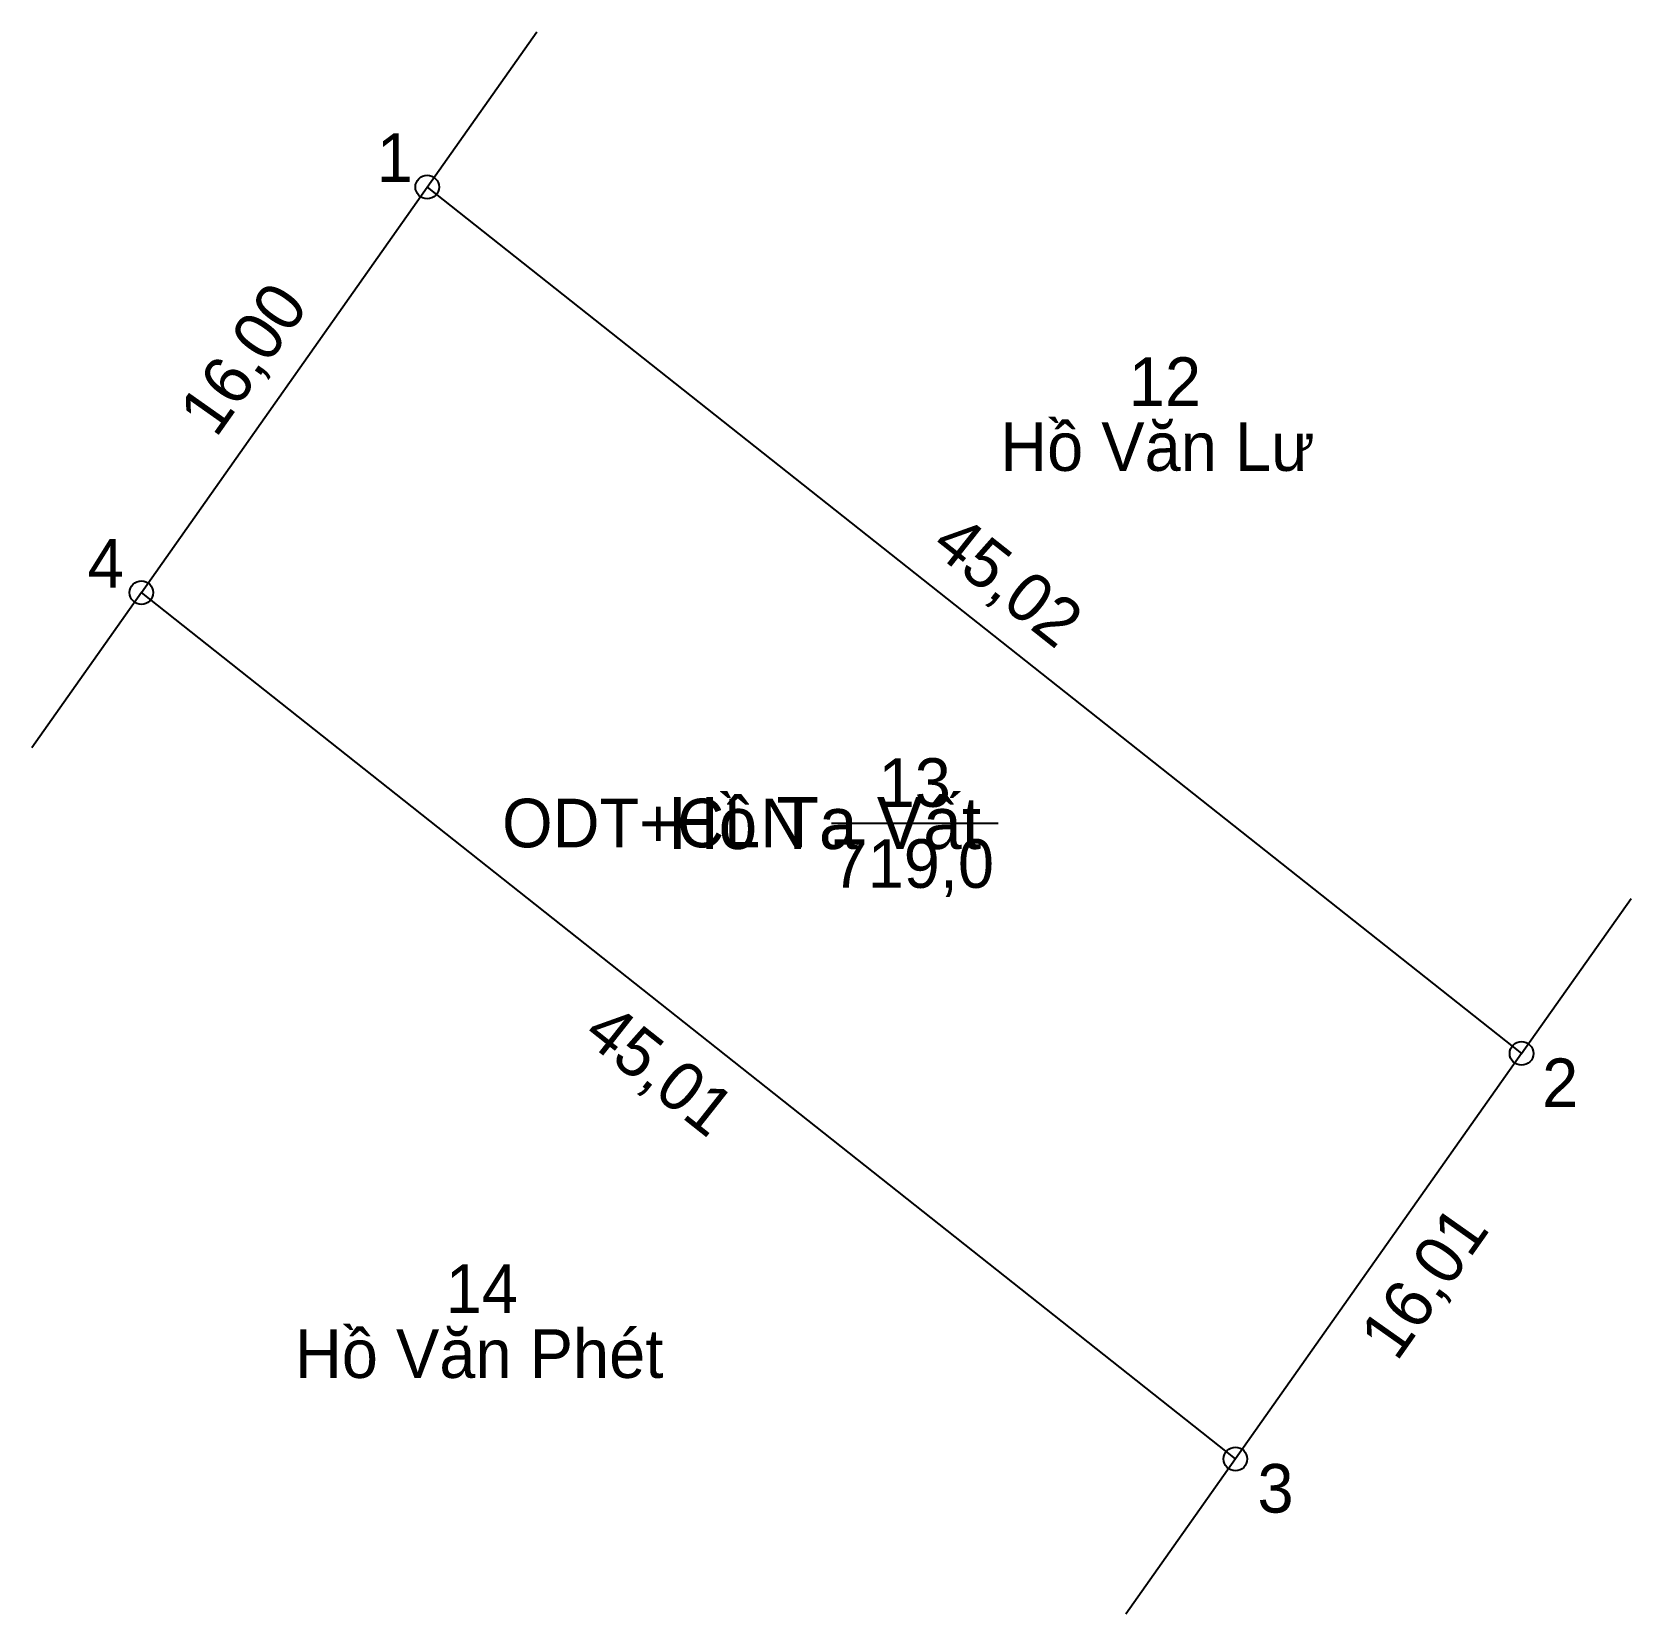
# Model space of a CAD drawing. Extents: x 535871.1 to 535922.7, y 1839350.3 to 1839401.3.
import ezdxf

# ---------------------------------------------------------------- set-up
doc = ezdxf.new("R2010")
doc.units = 0
for name, color, linetype in [('CanhThua', 7, 'Continuous'), ('ChieuDaiCanhThua', 7, 'Continuous'), ('MocDinhThua', 7, 'Continuous'), ('NhanDiaChinhThua', 7, 'Continuous'), ('NhanTuCan', 7, 'Continuous'), ('RauThua', 7, 'Continuous'), ('SoHieuDinhThua', 7, 'Continuous'), ('TenChuLanCan', 7, 'Continuous'), ('TenChuSuDung', 7, 'Continuous')]:
    doc.layers.add(name, color=color, linetype=linetype)

msp = doc.modelspace()

# ---------------------------------------------------------------- linework, layer by layer
at = {"layer": 'CanhThua'}
for p, q in [((535874.6, 1839383.21), (535883.82, 1839396.29)), ((535883.82, 1839396.29), (535919.12, 1839368.35)), ((535909.89, 1839355.27), (535874.6, 1839383.21)), ((535919.12, 1839368.35), (535909.89, 1839355.27))]:
    msp.add_line(p, q, dxfattribs=at)
at = {"layer": 'MocDinhThua'}
for centre in [(535883.82, 1839396.29), (535874.6, 1839383.21), (535919.12, 1839368.35), (535909.89, 1839355.27)]:
    msp.add_circle(centre, 0.381, dxfattribs=at)
at = {"layer": 'NhanDiaChinhThua'}
msp.add_line((535896.86, 1839375.78), (535902.233, 1839375.78), dxfattribs=at)
at = {"layer": 'RauThua'}
for p, q in [((535883.82, 1839396.29), (535887.351, 1839401.29)), ((535874.6, 1839383.21), (535871.071, 1839378.208)), ((535919.12, 1839368.35), (535922.651, 1839373.35)), ((535909.89, 1839355.27), (535906.357, 1839350.271))]:
    msp.add_line(p, q, dxfattribs=at)

# ---------------------------------------------------------------- texts
at = {"layer": 'ChieuDaiCanhThua'}
for s, rotation, p in [('16,00', 54.8203, (535877.004, 1839388.168)), ('45,02', 321.6383, (535900.018, 1839384.606)), ('45,01', 321.6304, (535888.788, 1839368.841)), ('16,01', 54.791, (535915.094, 1839358.38))]:
    msp.add_text(s, height=1.5673, rotation=rotation, dxfattribs=at).set_placement(p)
at = {"layer": 'NhanDiaChinhThua'}
for s, p in [('13', (535898.379, 1839376.302)), ('ODT+CLN', (535886.235, 1839374.996)), ('719,0', (535896.86, 1839373.69))]:
    msp.add_text(s, height=1.5673, dxfattribs=at).set_placement(p)
at = {"layer": 'NhanTuCan'}
for s, p in [('12', (535906.451, 1839389.231)), ('14', (535884.415, 1839359.979))]:
    msp.add_text(s, height=1.5673, dxfattribs=at).set_placement(p)
at = {"layer": 'SoHieuDinhThua'}
for s, p in [('1', (535882.189, 1839396.451)), ('4', (535872.867, 1839383.372)), ('2', (535919.783, 1839366.621)), ('3', (535910.601, 1839353.541))]:
    msp.add_text(s, height=1.567, dxfattribs=at).set_placement(p)
at = {"layer": 'TenChuLanCan'}
for s, height, p in [('Hồ Văn Lư', 1.5673, (535902.302, 1839387.137)), ('Hồ Văn Phét', 1.56734, (535879.551, 1839357.885))]:
    msp.add_text(s, height=height, dxfattribs=at).set_placement(p)
at = {"layer": 'TenChuSuDung'}
msp.add_text('Hồ Ta Vất', height=1.675, dxfattribs=at).set_placement((535891.602, 1839374.942))

doc.saveas('drawing.dxf')
